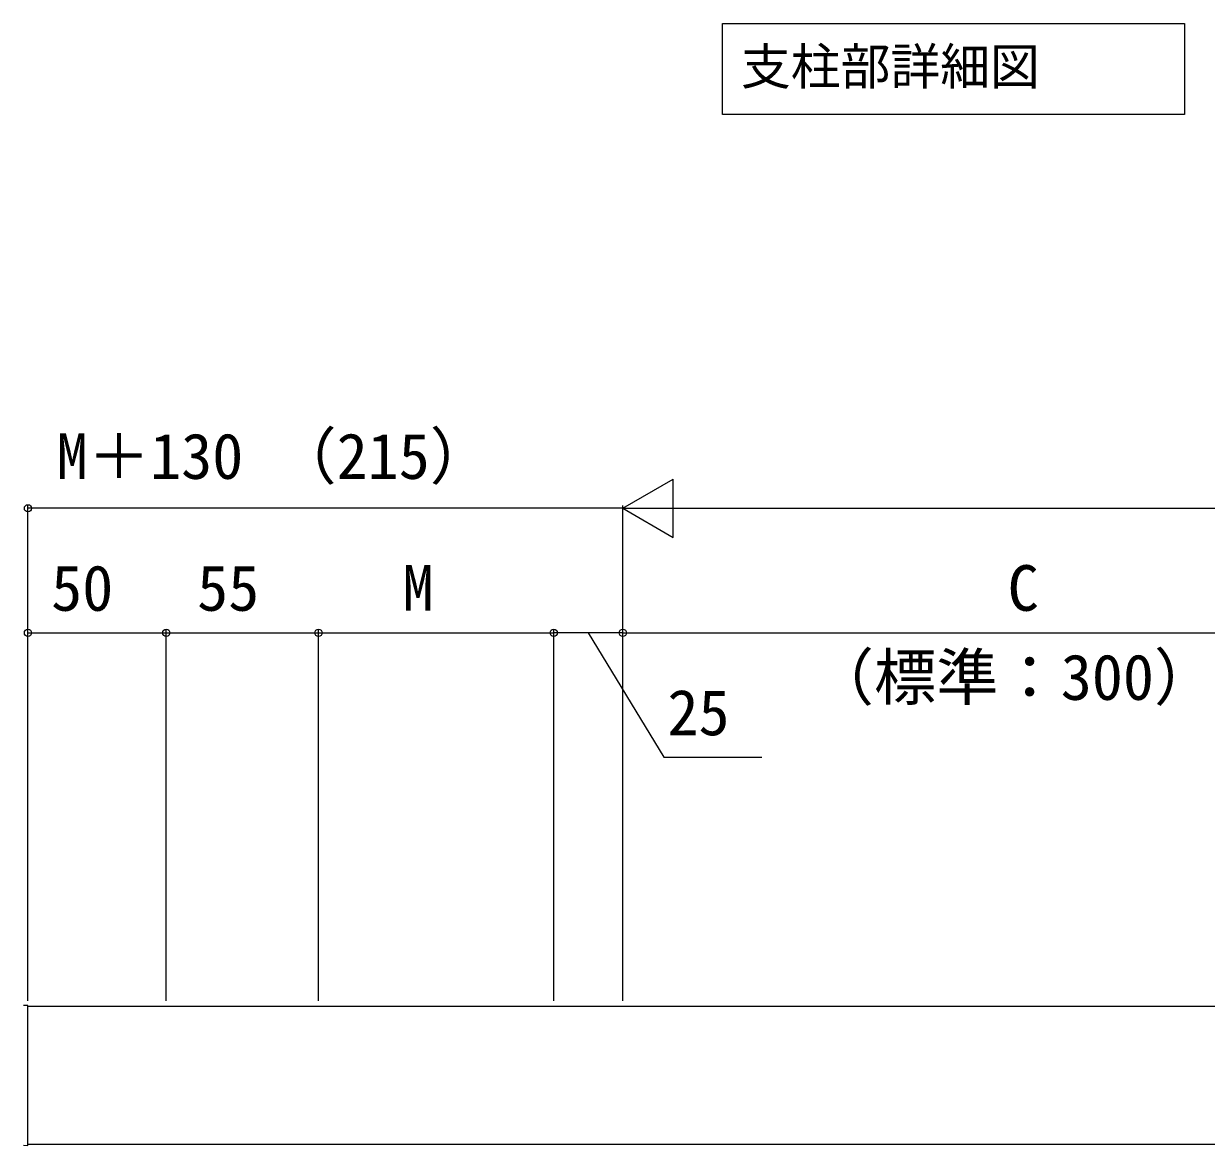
# Model space of a CAD drawing. Units: millimetres, scale not verified. Extents: x -1312 to 1312, y -1953 to 1941.
# Drawn here: x -201.3 to 226.2, y -402.6 to 2.9 of the extents above; entities that cross this region are included whole.
import ezdxf
from ezdxf.enums import TextEntityAlignment as Align

# ---------------------------------------------------------------- set-up
doc = ezdxf.new("R2010")
doc.units = ezdxf.units.MM
doc.header["$LTSCALE"] = 10
for name, color, linetype in [('0-2_USER1', 3, 'Continuous'), ('0-4_YKK_12', 2, 'Continuous'), ('0-5_YKK_13', 4, 'Continuous'), ('0-6_YKK_D', 6, 'Continuous')]:
    doc.layers.add(name, color=color, linetype=linetype)
doc.styles.add('ＭＳ ゴシック', font='')
doc.styles.get('ＭＳ ゴシック').set_extended_font_data('MS Gothic')

msp = doc.modelspace()

# ---------------------------------------------------------------- linework, layer by layer
at = {"layer": '0-2_USER1'}
msp.add_lwpolyline([(51.31, -18.14), (51.31, 2.86), (218.27, 2.86), (218.27, -29.97), (51.31, -29.97)], close=True, dxfattribs=at)
at = {"layer": '0-4_YKK_12'}
msp.add_lwpolyline([(835.29, -402.35), (-199.71, -402.35), (-199.71, -352.35), (835.29, -352.35)], close=True, dxfattribs=at)
at = {"layer": '0-5_YKK_13'}
for p, q in [((-199.71, -402.06), (-199.71, -352.65)), ((-201.27, -402.56), (-199.71, -402.65)), ((-199.71, -402.65), (-199.71, -402.06))]:
    msp.add_line(p, q, dxfattribs=at)
msp.add_lwpolyline([(-199.71, -352.65), (-199.71, -352.05), (-201.27, -352.15)], dxfattribs=at)
at = {"layer": '0-6_YKK_D'}
for p, q in [((15.29, -172.35), (33.48, -161.85)), ((33.48, -182.85), (33.48, -161.85)), ((-199.71, -350.35), (-199.71, -171.35)), ((15.29, -172.35), (-199.71, -172.35)), ((15.29, -350.35), (15.29, -171.35)), ((15.29, -350.35), (15.29, -171.35)), ((15.29, -172.35), (33.48, -182.85)), ((15.29, -172.35), (51.67, -172.35)), ((36.29, -172.35), (1136.52, -172.35)), ((-199.71, -350.35), (-199.71, -216.35)), ((-199.71, -217.35), (-149.71, -217.35)), ((-149.71, -350.35), (-149.71, -216.35)), ((-149.71, -350.35), (-149.71, -216.35)), ((-149.71, -217.35), (-94.71, -217.35)), ((-94.71, -350.35), (-94.71, -216.35)), ((-94.71, -350.35), (-94.71, -216.35)), ((-94.71, -217.35), (-9.71, -217.35)), ((-9.71, -350.35), (-9.71, -216.35)), ((-9.71, -350.35), (-9.71, -216.35)), ((15.29, -217.35), (-9.71, -217.35)), ((15.29, -350.35), (15.29, -216.35)), ((15.29, -350.35), (15.29, -216.35)), ((15.29, -217.35), (315.29, -217.35))]:
    msp.add_line(p, q, dxfattribs=at)
msp.add_lwpolyline([(2.79, -217.35), (30.08, -262.35), (65.48, -262.35)], dxfattribs=at)
for centre in [(-199.71, -172.35), (-199.71, -217.35), (-149.71, -217.35), (-149.71, -217.35), (-94.71, -217.35), (-94.71, -217.35), (-9.71, -217.35), (-9.71, -217.35), (15.29, -217.35), (15.29, -217.35)]:
    msp.add_circle(centre, 1.31, dxfattribs=at)

# ---------------------------------------------------------------- texts
at = {"layer": '0-2_USER1', "style": 'ＭＳ ゴシック'}
msp.add_text('支柱部詳細図', height=13.2, dxfattribs=at).set_placement((57.97, -23.16), align=Align.BOTTOM_LEFT)
at = {"layer": '0-6_YKK_D', "style": 'ＭＳ ゴシック'}
for s, p in [('M＋130 （215）', (-189.3, -166.67)), ('50', (-191.33, -214.35)), ('55', (-138.57, -214.35)), ('M', (-64.35, -214.35)), ('C', (154.36, -214.35)), ('（標準：300）', (83.54, -246.56)), ('25', (31.41, -259.35))]:
    msp.add_text(s, height=16.5, dxfattribs=at).set_placement(p, align=Align.BOTTOM_LEFT)

doc.saveas('drawing.dxf')
